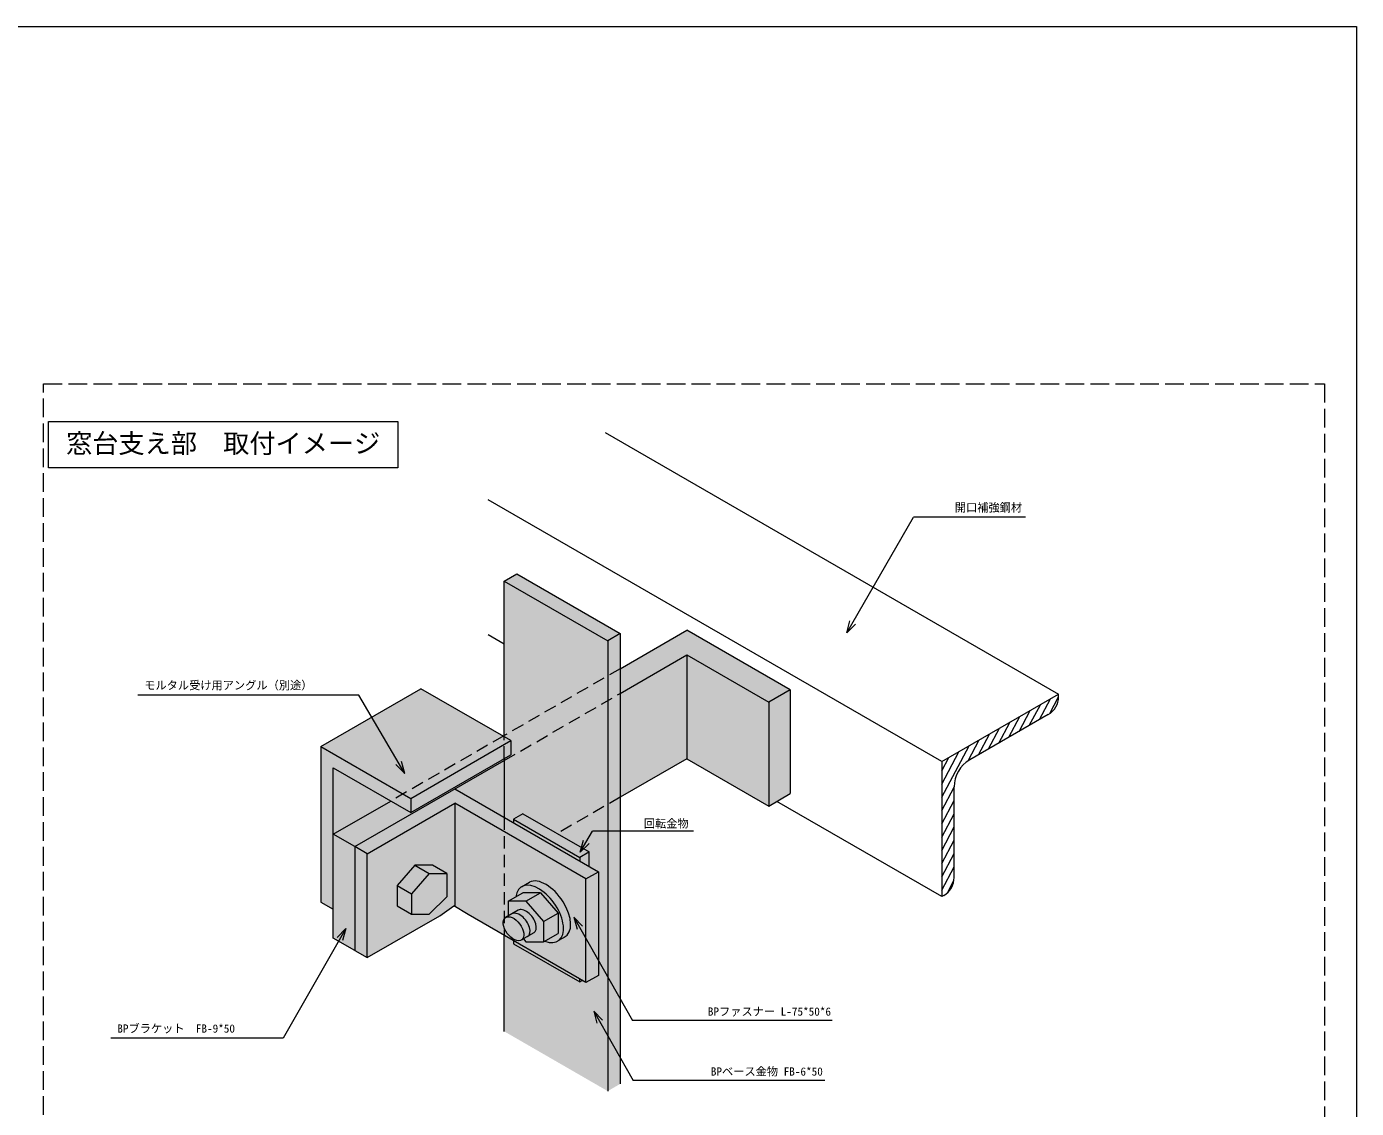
# Model space of a CAD drawing. Units: millimetres at full size, sheet at 1:5, with parts at other scales. Extents: x -1040 to 958, y -688 to 701.
# Drawn here: x -109 to 958, y -167 to 701 of the extents above; entities that cross this region are included whole.
import ezdxf
from ezdxf.enums import TextEntityAlignment as Align

# ---------------------------------------------------------------- set-up
doc = ezdxf.new("R2010")
doc.units = ezdxf.units.MM
doc.header["$LTSCALE"] = 5
doc.linetypes.add('DASHED2', pattern=[3, 2, -1])
doc.linetypes.add('DASHED3', pattern=[4, 3, -1])
for name, color, linetype, lineweight in [('0-9_部材名・寸法', 7, 'Continuous', 9), ('0-C', 6, 'DASHED3', 18), ('1-1', 2, 'Continuous', 18), ('1-2', 2, 'Continuous', 18), ('1-3', 3, 'Continuous', 18), ('1-4', 7, 'Continuous', 9), ('1-9', 7, 'Continuous', 9), ('9-0', 6, 'Continuous', 18)]:
    doc.layers.add(name, color=color, linetype=linetype, lineweight=lineweight)
for name, color, linetype in [('1-A', 9, 'Continuous'), ('1-B', 9, 'Continuous'), ('1-C', 8, 'Continuous'), ('1-D', 9, 'Continuous'), ('1-E', 47, 'Continuous')]:
    doc.layers.add(name, color=color, linetype=linetype)
doc.styles.add('ＭＳ ゴシック', font='')
doc.styles.get('ＭＳ ゴシック').set_extended_font_data('MS Gothic')

msp = doc.modelspace()

# ---------------------------------------------------------------- hatches: boundary and pattern name
at = {"layer": '1-A'}
h = msp.add_hatch(color=256, dxfattribs=at)
edge = h.paths.add_edge_path()
edge.add_ellipse((215.211, 4.831), major_axis=(6.66, 8.854), ratio=0.5657, start_angle=0, end_angle=360)

# ---------------------------------------------------------------- linework, layer by layer
at = {"layer": '0-9_部材名・寸法', "color": 2, "lineweight": 18}
for p, q in [((214.227, -11.206), (228.498, 3.065)), ((228.4, 9.68), (228.4, 3.065)), ((234.734, 6.016), (234.734, -5.192)), ((222.627, -12.448), (233.794, -4.636)), ((245.406, -11.603), (233.943, -4.531))]:
    msp.add_line(p, q, dxfattribs=at)
at = {"layer": '0-C'}
for p, q in [((-95.241, -272.267), (-95.241, 414.468)), ((-95.241, 414.468), (932.633, 414.468))]:
    msp.add_line(p, q, dxfattribs=at)
msp.add_lwpolyline([(932.633, 414.468), (932.633, -272.267), (-95.241, -272.267)], dxfattribs=at)
at = {"layer": '1-1'}
for p, q in [((127.231, 123.453), (207.546, 169.822)), ((279.727, 128.148), (207.546, 169.822)), ((127.231, 123.453), (127.231, -1.547)), ((127.231, 123.438), (199.4, 81.772)), ((127.244, 123.446), (127.244, -1.554)), ((127.244, 123.446), (199.413, 81.779)), ((199.4, 70.294), (279.727, 116.671)), ((137.191, 106.211), (199.4, 70.294)), ((137.191, -7.297), (137.191, 106.211)), ((199.4, 81.772), (199.4, 70.294)), ((127.231, -1.547), (137.191, -7.297))]:
    msp.add_line(p, q, dxfattribs=at)
msp.add_lwpolyline([(199.413, 81.779), (279.727, 128.148), (279.727, 116.671)], dxfattribs=at)
at = {"layer": '1-2'}
for p, q in [((367.364, 185.868), (420.911, 216.784)), ((503.906, 168.867), (420.911, 216.784)), ((367.364, 165.95), (420.911, 196.865)), ((420.911, 196.865), (420.911, 113.548)), ((420.911, 196.865), (486.656, 158.908)), ((503.906, 168.867), (486.656, 158.908)), ((503.906, 168.867), (503.906, 85.55)), ((486.656, 158.908), (486.656, 75.591)), ((273.559, 131.71), (274.411, 132.202)), ((154.427, 43.01), (274.411, 112.283)), ((420.911, 113.548), (367.364, 82.632)), ((420.911, 113.548), (486.656, 75.591)), ((234.748, 89.384), (349.923, 22.887)), ((486.656, 75.591), (503.906, 85.55)), ((137.191, 52.978), (183.292, 79.594)), ((164.35, 37.256), (234.734, 77.892)), ((234.734, 77.892), (234.734, 6.016)), ((339.964, 17.137), (234.734, 77.892)), ((289.344, 69.377), (281.875, 65.065)), ((281.875, 65.065), (281.875, 62.175)), ((281.875, 65.065), (334.991, 34.398)), ((289.344, 69.377), (342.382, 38.756)), ((137.191, -30.372), (137.191, 52.978)), ((154.427, 43.01), (137.191, 52.961)), ((164.364, 37.248), (154.405, 42.998)), ((154.417, 42.99), (154.417, -40.343)), ((164.364, 37.248), (165.072, 37.656)), ((164.364, -46.086), (164.364, 37.248)), ((342.303, 38.62), (334.991, 34.398)), ((334.991, 34.398), (334.991, 31.508)), ((342.46, 27.196), (342.46, 38.711)), ((202.564, 28.197), (188.402, 11.852)), ((214.227, 21.461), (200.065, 5.116)), ((216.725, 28.209), (202.564, 28.197)), ((202.564, 28.197), (214.227, 21.461)), ((228.4, 21.472), (228.4, 9.68)), ((339.964, 17.137), (349.923, 22.887)), ((349.923, 22.887), (349.923, -60.446)), ((188.402, 11.852), (200.065, 5.116)), ((288.124, 10.827), (294.606, 14.568)), ((339.964, -66.196), (339.964, 17.137)), ((200.065, 5.116), (200.065, -11.217)), ((277.61, -0.751), (289.285, 5.986)), ((303.446, 5.974), (317.608, -10.371)), ((285.475, -7.997), (275.482, -13.773)), ((291.783, -0.762), (305.945, -17.107)), ((305.945, -17.107), (317.608, -10.371)), ((317.608, -10.371), (317.608, -26.704)), ((164.364, -46.086), (222.627, -12.448)), ((200.065, -11.217), (214.227, -11.206)), ((339.964, -66.196), (245.406, -11.603)), ((305.945, -17.107), (305.945, -33.44)), ((154.428, -40.324), (137.191, -30.372)), ((298.084, -26.187), (288.243, -31.867)), ((289.699, -31.026), (291.783, -33.429)), ((305.945, -33.44), (317.608, -26.704)), ((318.238, -32.195), (323.397, -29.218)), ((291.783, -33.429), (305.945, -33.44)), ((334.991, -65.602), (334.991, -63.325)), ((349.923, -60.446), (339.964, -66.196)), ((334.991, -65.602), (336.963, -64.463))]:
    msp.add_line(p, q, dxfattribs=at)
at = {"layer": '1-2', "linetype": 'DASHED2'}
for p, q in [((367.364, 185.868), (274.411, 132.202)), ((274.411, 112.283), (367.364, 165.95)), ((273.985, 131.956), (183.292, 79.594)), ((367.364, 82.632), (316.875, 53.483))]:
    msp.add_line(p, q, dxfattribs=at)
at = {"layer": '1-2'}
for points in [[(154.405, 42.998), (154.405, -40.336), (164.364, -46.086)], [(214.227, 21.461), (228.4, 21.472), (216.725, 28.209)], [(188.402, 11.852), (188.402, -4.481), (200.065, -11.217)], [(291.783, -0.762), (303.446, 5.974), (289.285, 5.986)], [(291.783, -0.762), (277.61, -0.751), (277.61, -12.543)], [(281.875, -32.658), (281.875, -34.935), (334.991, -65.602)]]:
    msp.add_lwpolyline(points, dxfattribs=at)
for centre, major_axis, ratio, start_param, end_param in [((302.763, -11.01), (-15.055, 21.5), 0.55, 2.4547322, 6.84486979), ((308.514, -7.601), (-15.055, 21.5), 0.55, 3.05951619, 6.191414), ((286.782, -19.987), (-6.66, 8.854), 0.5657, 3.07274914, 6.21434206), ((291.779, -17.092), (-6.66, 8.854), 0.5657, 3.07274914, 6.21434206)]:
    msp.add_ellipse(centre, major_axis=major_axis, ratio=ratio, start_param=start_param, end_param=end_param, dxfattribs=at)
msp.add_ellipse((281.786, -22.871), major_axis=(-6.66, 8.854), ratio=0.5657, dxfattribs=at)
at = {"layer": '1-3'}
for p, q in [((274.411, 256.212), (284.371, 261.962)), ((274.411, 131.218), (274.411, 256.214)), ((284.37, 261.964), (367.364, 214.047)), ((367.364, 214.047), (357.405, 208.297)), ((367.364, 214.047), (367.364, -147.507)), ((274.411, 113.602), (274.411, 66.484)), ((274.411, -105.341), (274.411, -28.349))]:
    msp.add_line(p, q, dxfattribs=at)
at = {"layer": '1-3', "color": 7, "linetype": 'DASHED2', "lineweight": 9}
for p, q in [((274.411, 113.602), (274.411, 132.202)), ((274.411, 66.484), (274.411, -28.349))]:
    msp.add_line(p, q, dxfattribs=at)
at = {"layer": '1-3'}
msp.add_lwpolyline([(274.411, 256.214), (357.405, 208.297), (357.405, -153.257)], dxfattribs=at)
at = {"layer": '1-4'}
for p, q in [((355.236, 375.543), (719.217, 165.398)), ((625.398, 111.232), (261.416, 321.377)), ((274.411, 205.541), (261.416, 213.043)), ((625.398, 111.232), (719.217, 165.398)), ((703.867, 144.989), (712.727, 161.651)), ((712.093, 149.81), (719.215, 163.203)), ((719.217, 163.474), (719.217, 165.398)), ((687.525, 135.554), (696.384, 152.216)), ((695.696, 140.272), (704.556, 156.933)), ((710.884, 149.04), (647.898, 112.675)), ((671.182, 126.118), (680.042, 142.78)), ((679.354, 130.836), (688.213, 147.498)), ((646.629, 111.891), (655.528, 128.627)), ((654.84, 116.683), (663.699, 133.345)), ((663.011, 121.401), (671.87, 138.063)), ((625.398, 82.611), (647.356, 123.91)), ((625.398, 93.261), (639.185, 119.192)), ((625.398, 103.912), (631.014, 114.474)), ((625.398, 111.232), (625.398, 2.898)), ((625.398, 71.961), (635.398, 90.768)), ((635.398, 18.294), (635.398, 91.024)), ((625.398, 2.898), (493.073, 79.296)), ((625.398, 61.311), (635.398, 80.118)), ((625.398, 50.66), (635.398, 69.468)), ((625.398, 40.01), (635.398, 58.817)), ((625.398, 29.36), (635.398, 48.167)), ((625.398, 18.71), (635.398, 37.517)), ((625.398, 8.059), (635.398, 26.867)), ((629.948, 5.968), (635.223, 15.888)), ((627.064, 3.861), (625.398, 2.898))]:
    msp.add_line(p, q, dxfattribs=at)
for centre, radius, start, end in [((702.55, 163.474), 16.667, 300, 0), ((660.398, 91.024), 25, 120, 180), ((618.731, 18.294), 16.667, 300, 0)]:
    msp.add_arc(centre, radius, start, end, dxfattribs=at)
at = {"layer": '1-9'}
for p, q in [((-91.433, 347.095), (-91.433, 384.334)), ((549.163, 214.653), (602.632, 307.436)), ((692.627, 307.436), (602.632, 307.436)), ((549.163, 214.653), (551.743, 224.315)), ((549.163, 214.653), (556.228, 221.73)), ((157.804, 164.713), (-19.644, 164.713)), ((194.491, 101.832), (157.804, 164.713)), ((194.491, 101.832), (187.388, 108.871)), ((194.491, 101.832), (191.859, 111.479)), ((335.396, 38.528), (345.192, 55.526)), ((426.331, 55.526), (345.192, 55.526)), ((335.396, 38.528), (337.976, 48.189)), ((335.396, 38.528), (342.461, 45.604)), ((330.244, -13.655), (337.258, -20.782)), ((330.244, -13.655), (332.755, -23.335)), ((330.244, -13.655), (377.206, -96.513)), ((147.212, -22.797), (97.005, -110.822)), ((147.212, -22.797), (140.178, -29.905)), ((147.212, -22.797), (144.675, -32.47)), ((346.259, -89.15), (377.713, -144.645)), ((346.259, -89.15), (353.274, -96.277)), ((346.259, -89.15), (348.771, -98.829)), ((537.444, -96.513), (377.206, -96.513)), ((97.005, -110.822), (-41.224, -110.822)), ((531.711, -144.645), (377.713, -144.645))]:
    msp.add_line(p, q, dxfattribs=at)
msp.add_lwpolyline([(-91.433, 384.334), (189.081, 384.334), (189.081, 347.095), (-91.433, 347.095)], dxfattribs=at)
at = {"layer": '1-A'}
for points in [[(281.875, -34.935), (281.875, 65.065), (342.461, 38.711), (289.345, 69.377)], [(334.992, -65.602), (281.875, -34.935), (342.461, 38.711)], [(342.461, -61.289), (334.992, -65.602), (342.461, 38.711)]]:
    msp.add_solid(points, dxfattribs=at)
at = {"layer": '1-B'}
for points in [[(420.911, 216.784), (137.191, -30.372), (164.364, -46.086)], [(420.911, 216.784), (137.191, 52.978), (137.191, -30.372)], [(420.911, 216.784), (164.364, -46.086), (316.875, 53.483)], [(420.911, 216.784), (316.875, 53.483), (420.911, 113.548)], [(420.911, 216.784), (420.911, 113.548), (486.656, 75.591)], [(486.656, 75.591), (503.906, 168.867), (420.911, 216.784)], [(486.656, 75.591), (503.906, 85.55), (503.906, 168.867)], [(164.364, -46.086), (222.627, -12.448), (316.875, 53.483)]]:
    msp.add_solid(points, dxfattribs=at)
at = {"layer": '1-C'}
for points in [[(274.412, 256.213), (274.411, 131.218), (279.727, 128.148)], [(367.364, 214.047), (284.37, 261.964), (274.412, 256.213)], [(367.364, 214.047), (274.412, 256.213), (279.727, 128.148)], [(367.364, 214.047), (279.727, 128.148), (279.727, 116.671)], [(367.364, 214.047), (279.727, 116.671), (342.46, 38.711)], [(367.364, 214.047), (342.46, 38.711), (342.46, 27.196)], [(367.364, 214.047), (342.46, 27.196), (349.923, 22.887)], [(367.364, 214.047), (349.923, 22.887), (349.923, -60.446)], [(367.364, -147.507), (367.364, 214.047), (349.923, -60.446)], [(279.727, 116.671), (274.411, 113.602), (342.46, 38.711)], [(274.411, 113.602), (274.411, 66.484), (281.875, 62.175)], [(274.411, 113.602), (281.875, 62.175), (281.875, 65.065)], [(274.411, 113.602), (281.875, 65.065), (289.344, 69.377)], [(274.411, 113.602), (289.344, 69.377), (342.46, 38.711)], [(279.727, 75.004), (289.344, 69.377), (342.46, 38.711)], [(281.875, -32.658), (274.411, -28.349), (274.411, -105.341)], [(281.875, -34.935), (281.875, -32.658), (274.411, -105.341)], [(281.875, -34.935), (274.411, -105.341), (367.364, -147.507)], [(334.991, -65.602), (281.875, -34.935), (367.364, -147.507)], [(367.364, -147.507), (349.923, -60.446), (339.964, -66.196)], [(367.364, -147.507), (336.963, -64.463), (334.991, -65.602)], [(367.364, -147.507), (339.964, -66.196), (336.963, -64.463)], [(274.411, -105.341), (357.405, -153.257), (367.364, -147.507)]]:
    msp.add_solid(points, dxfattribs=at)
at = {"layer": '1-D'}
for points in [[(349.923, 22.887), (234.734, 89.392), (154.441, 43.002)], [(349.923, 22.887), (154.441, 43.002), (154.405, 42.998)], [(154.405, 42.998), (164.364, -46.086), (222.627, -12.448)], [(154.405, 42.998), (349.923, -60.446), (349.923, 22.887)], [(154.405, 42.998), (339.964, -66.196), (349.923, -60.446)], [(154.405, 42.998), (278.258, -30.57), (339.964, -66.196)], [(154.405, 42.998), (256.381, -17.94), (278.258, -30.57)], [(154.405, 42.998), (245.406, -11.603), (256.381, -17.94)], [(154.405, 42.998), (154.405, -40.336), (164.364, -46.086)]]:
    msp.add_solid(points, dxfattribs=at)
at = {"layer": '1-E'}
for points in [[(127.231, 123.438), (279.727, 128.148), (207.546, 169.822)], [(127.231, 123.438), (279.727, 116.671), (279.727, 128.148)], [(127.231, 123.438), (127.231, -1.547), (137.191, -7.297)], [(127.231, 123.438), (137.191, -7.297), (137.191, 52.978)], [(127.231, 123.438), (137.191, 52.978), (183.292, 79.594)], [(127.231, 123.438), (183.292, 79.594), (199.4, 70.294)], [(127.231, 123.438), (199.4, 70.294), (279.727, 116.671)]]:
    msp.add_solid(points, dxfattribs=at)
at = {"layer": '9-0'}
for p, q in [((-1040.032, 701.375), (958.16, 701.375)), ((958.16, 701.375), (958.16, -688.368))]:
    msp.add_line(p, q, dxfattribs=at)

# ---------------------------------------------------------------- texts
at = {"layer": '1-9', "style": 'ＭＳ ゴシック'}
for s, height, p in [('窓台支え部\u3000取付イメージ', 15.4, (-77.205, 354.457)), ('開口補強鋼材', 6.598, (635.915, 309.958)), ('モルタル受け用アングル（別途）', 6.598, (-14.513, 167.236)), ('回転金物 ', 6.598, (386.335, 56.248)), ('BPファスナー L-75*50*6', 6.598, (437.73, -94.663)), ('BPブラケット\u3000FB-9*50', 6.598, (-36.093, -108.3)), ('BPベース金物 FB-6*50', 6.598, (440.119, -142.795))]:
    msp.add_text(s, height=height, dxfattribs=at).set_placement(p, align=Align.BOTTOM_LEFT)

doc.saveas('drawing.dxf')
